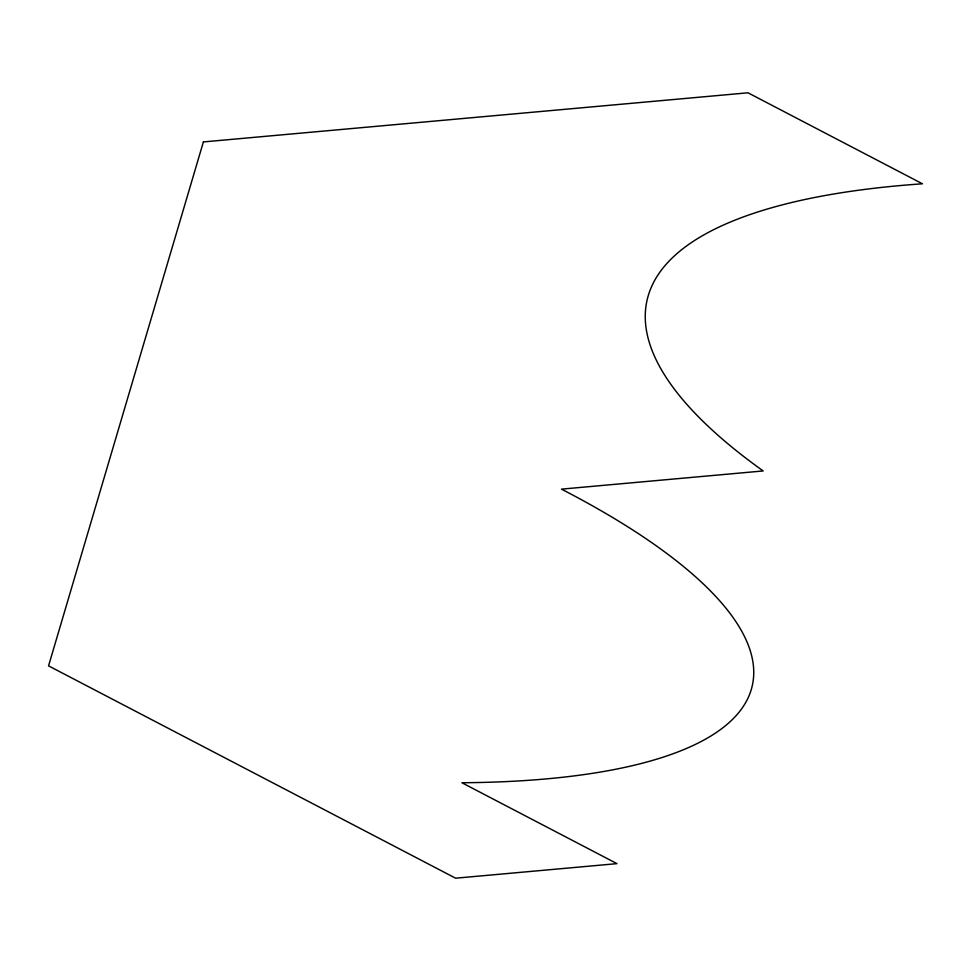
<?xml version="1.0" encoding="UTF-8"?>
<svg xmlns="http://www.w3.org/2000/svg" width="971" height="971" viewBox="0 0 971 971"><rect width="100%" height="100%" fill="white"/><g stroke="black" fill="none" stroke-linecap="round" stroke-linejoin="round"><path stroke-width="1.46" d="M203.388 141.924L48.55 665.863L455.617 878.197L616.973 863.644L461.905 782.747A689.422 201.567 12.6 0 0 561.469 489.141L763.17 470.947A848.545 248.091 12.6 0 1 922.45 183.798L747.998 92.803L203.388 141.924"/></g></svg>
